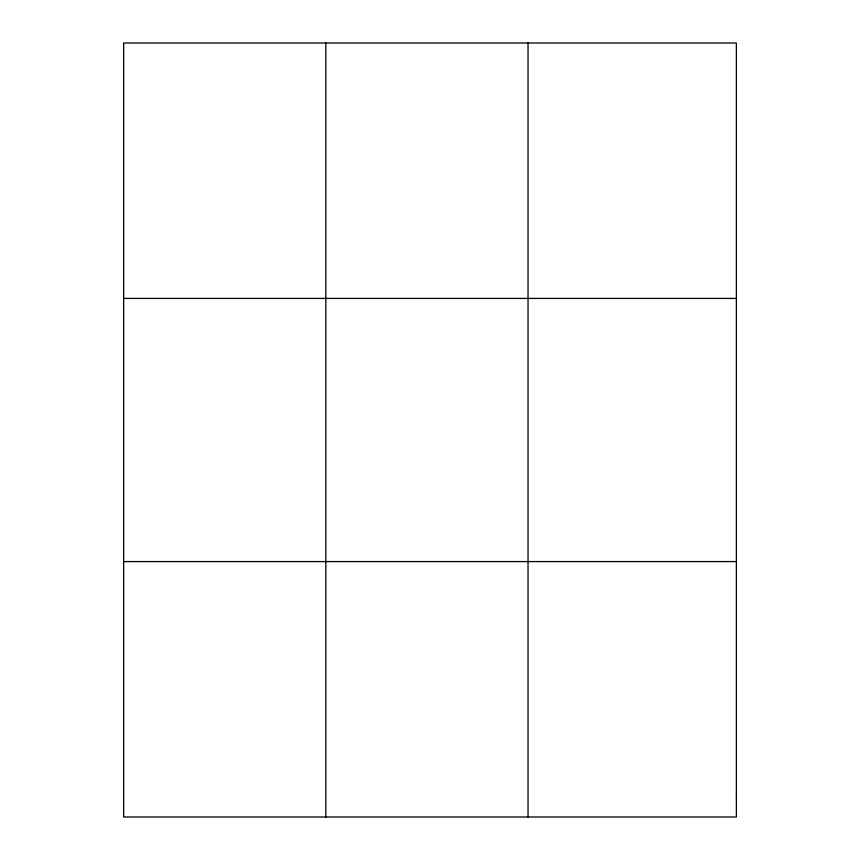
<?xml version="1.0" encoding="UTF-8"?>
<svg xmlns="http://www.w3.org/2000/svg" width="860" height="860" viewBox="0 0 860 860"><rect width="100%" height="100%" fill="white"/><g stroke="black" fill="none" stroke-linecap="round" stroke-linejoin="round"><path stroke-width="1.29" d="M325.833 43L325.833 817M528.04 43L528.04 817M123.636 298.42L736.364 298.42M123.636 561.58L736.364 561.58M736.364 793.78L736.364 817L123.636 817L123.636 43L736.364 43L736.364 793.78"/></g></svg>
